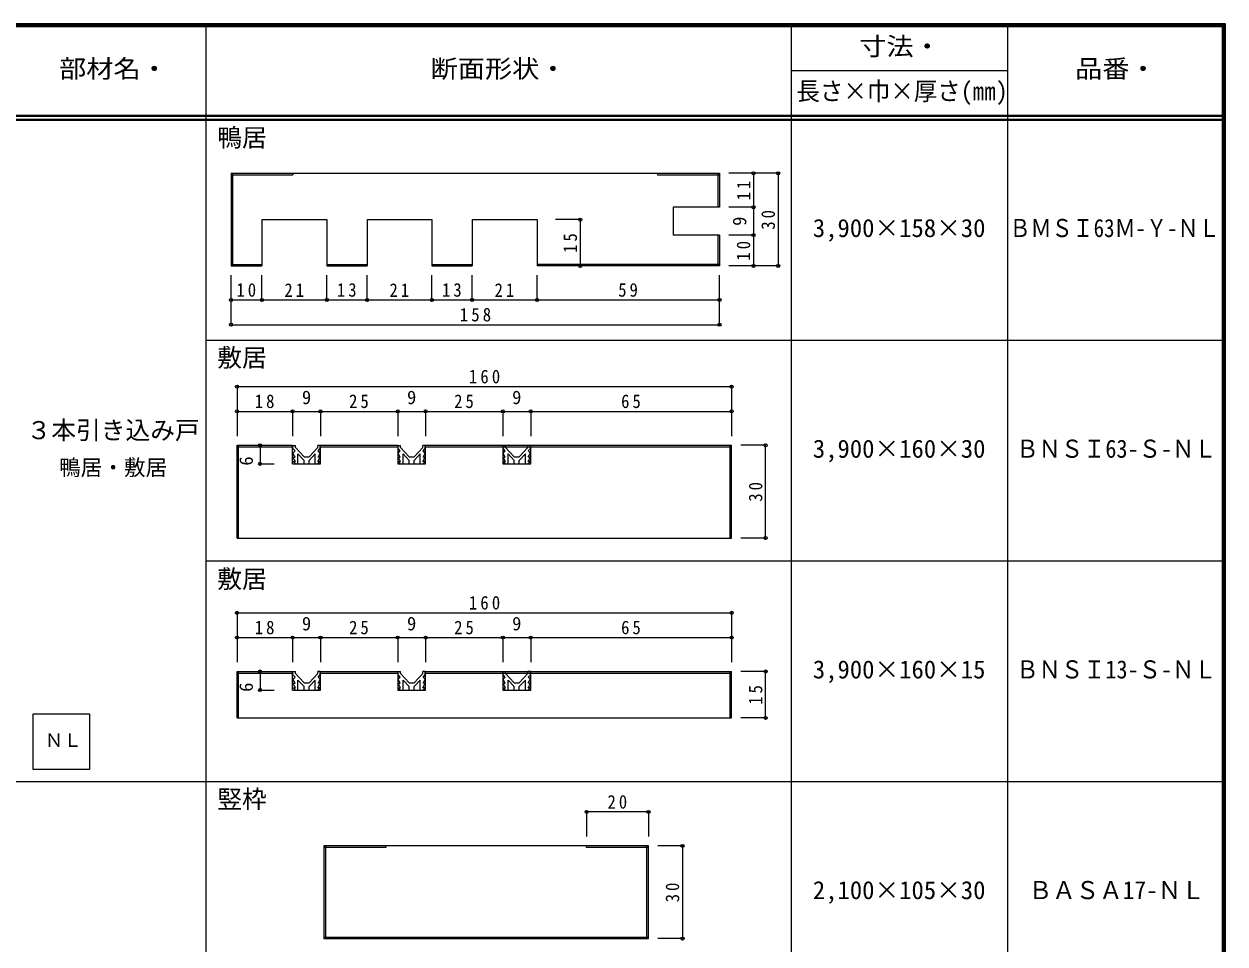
# Model space of a CAD drawing. Units: millimetres at full size, sheet at 1:2; some dimension numbers follow another scale. Extents: x -400 to 380, y -287 to 278.
# Drawn here: x -8.5 to 380, y -19.4 to 278.3 of the extents above; entities that cross this region are included whole.
import ezdxf
from ezdxf.enums import TextEntityAlignment as Align

# ---------------------------------------------------------------- set-up
doc = ezdxf.new("R2010")
doc.units = ezdxf.units.MM
doc.header["$LTSCALE"] = 2
doc.header["$PDMODE"] = 32
doc.header["$PDSIZE"] = 1
for name, color, linetype, lineweight in [('0-4', 3, 'Continuous', 25), ('0-A', 7, 'Continuous', 18), ('0-B', 7, 'Continuous', 25), ('F-1', 6, 'Continuous', 40)]:
    doc.layers.add(name, color=color, linetype=linetype, lineweight=lineweight)
doc.layers.add('F-A', color=7, linetype='Continuous')
doc.styles.add('ＭＳ ゴシック', font='')
doc.styles.get('ＭＳ ゴシック').set_extended_font_data('MS Gothic')

msp = doc.modelspace()

# ---------------------------------------------------------------- linework, layer by layer
at = {"layer": '0-4'}
for p, q in [((58.472, 230.013), (58.472, 200.013)), ((58.472, 230.013), (216.472, 230.013)), ((58.472, 229.513), (78.472, 229.513)), ((58.972, 230.013), (58.972, 200.013)), ((78.472, 230.013), (78.472, 229.513)), ((215.972, 230.013), (215.972, 219.013)), ((216.472, 230.013), (216.472, 219.013)), ((216.472, 219.013), (201.472, 219.013)), ((201.472, 219.013), (201.472, 210.013)), ((68.472, 215.013), (68.472, 200.013)), ((68.472, 215.013), (89.472, 215.013)), ((89.472, 215.013), (89.472, 200.013)), ((102.472, 215.013), (102.472, 200.013)), ((102.472, 215.013), (123.472, 215.013)), ((123.472, 215.013), (123.472, 200.013)), ((136.472, 215.013), (157.472, 215.013)), ((136.472, 215.013), (136.472, 200.013)), ((157.472, 215.013), (157.472, 200.013)), ((216.472, 210.013), (201.472, 210.013)), ((215.972, 210.013), (215.972, 200.013)), ((216.472, 210.013), (216.472, 200.013)), ((58.472, 200.513), (68.472, 200.513)), ((58.472, 200.013), (68.472, 200.013)), ((89.472, 200.513), (102.472, 200.513)), ((89.472, 200.013), (102.472, 200.013)), ((123.472, 200.513), (136.472, 200.513)), ((123.472, 200.013), (136.472, 200.013)), ((216.472, 200.513), (157.472, 200.513)), ((216.472, 200.013), (157.472, 200.013)), ((60.404, 141.976), (78.404, 141.976)), ((60.404, 111.976), (60.404, 141.976)), ((60.404, 141.476), (78.404, 141.476)), ((60.904, 111.976), (60.904, 141.976)), ((78.404, 135.976), (78.404, 141.976)), ((87.404, 135.976), (87.404, 141.976)), ((87.404, 141.976), (112.404, 141.976)), ((87.404, 141.476), (112.404, 141.476)), ((112.404, 141.976), (112.404, 135.976)), ((112.504, 141.968), (113.304, 141.968)), ((112.504, 140.919), (112.504, 141.968)), ((117.704, 138.301), (120.504, 141.297)), ((120.504, 141.297), (120.504, 141.968)), ((121.304, 141.968), (120.504, 141.968)), ((121.304, 140.919), (121.304, 141.968)), ((121.404, 141.976), (220.404, 141.976)), ((121.404, 135.976), (121.404, 141.976)), ((121.404, 141.476), (220.404, 141.476)), ((146.404, 141.976), (146.404, 135.976)), ((146.504, 141.968), (147.304, 141.968)), ((146.504, 140.919), (146.504, 141.968)), ((151.704, 138.301), (154.504, 141.297)), ((154.504, 141.297), (154.504, 141.968)), ((155.304, 141.968), (154.504, 141.968)), ((155.304, 140.919), (155.304, 141.968)), ((155.404, 135.976), (155.404, 141.976)), ((219.904, 111.976), (219.904, 141.976)), ((220.404, 111.976), (220.404, 141.976)), ((78.404, 135.976), (87.404, 135.976)), ((112.404, 135.976), (121.404, 135.976)), ((112.58, 136.752), (113.272, 136.752)), ((113.304, 135.976), (112.58, 136.752)), ((114.104, 135.976), (114.104, 139.23)), ((116.104, 137.09), (114.104, 139.23)), ((116.104, 138.301), (117.704, 138.301)), ((116.104, 135.976), (116.104, 137.09)), ((117.704, 137.09), (119.704, 139.23)), ((117.704, 135.976), (117.704, 137.09)), ((119.704, 135.976), (119.704, 139.23)), ((120.504, 135.976), (121.229, 136.752)), ((121.229, 136.752), (120.536, 136.752)), ((146.404, 135.976), (155.404, 135.976)), ((146.58, 136.752), (147.272, 136.752)), ((147.304, 135.976), (146.58, 136.752)), ((148.104, 135.976), (148.104, 139.23)), ((150.104, 137.09), (148.104, 139.23)), ((150.104, 138.301), (151.704, 138.301)), ((150.104, 135.976), (150.104, 137.09)), ((151.704, 137.09), (153.704, 139.23)), ((151.704, 135.976), (151.704, 137.09)), ((153.704, 135.976), (153.704, 139.23)), ((154.504, 135.976), (155.229, 136.752)), ((155.229, 136.752), (154.536, 136.752)), ((60.404, 111.976), (220.404, 111.976)), ((60.404, 68.762), (78.404, 68.762)), ((60.404, 53.762), (60.404, 68.762)), ((60.404, 68.262), (78.404, 68.262)), ((60.904, 53.762), (60.904, 68.762)), ((78.404, 62.762), (78.404, 68.762)), ((87.404, 68.762), (112.404, 68.762)), ((87.404, 62.762), (87.404, 68.762)), ((87.404, 68.262), (112.404, 68.262)), ((113.186, 66.975), (112.504, 67.705)), ((112.504, 66.245), (113.186, 66.975)), ((113.197, 64.961), (112.504, 66.245)), ((113.304, 68.082), (113.304, 68.754)), ((116.104, 65.086), (113.304, 68.082)), ((120.504, 68.082), (120.504, 68.754)), ((120.611, 64.961), (121.304, 66.245)), ((120.623, 66.975), (121.304, 67.705)), ((121.304, 66.245), (120.623, 66.975)), ((121.404, 62.762), (121.404, 68.762)), ((121.404, 68.762), (220.404, 68.762)), ((121.404, 68.262), (220.404, 68.262)), ((147.186, 66.975), (146.504, 67.705)), ((146.504, 66.245), (147.186, 66.975)), ((147.197, 64.961), (146.504, 66.245)), ((147.304, 68.082), (147.304, 68.754)), ((150.104, 65.086), (147.304, 68.082)), ((154.504, 68.082), (154.504, 68.754)), ((154.611, 64.961), (155.304, 66.245)), ((154.623, 66.975), (155.304, 67.705)), ((155.304, 66.245), (154.623, 66.975)), ((155.404, 62.762), (155.404, 68.762)), ((219.904, 53.762), (219.904, 68.762)), ((78.404, 62.762), (87.404, 62.762)), ((112.504, 64.961), (113.197, 64.961)), ((113.272, 63.538), (112.504, 64.961)), ((116.104, 63.876), (114.104, 66.016)), ((114.104, 62.762), (114.104, 66.016)), ((116.104, 62.762), (116.104, 63.876)), ((117.704, 63.876), (119.704, 66.016)), ((117.704, 62.762), (117.704, 63.876)), ((119.704, 62.762), (119.704, 66.016)), ((120.536, 63.538), (121.304, 64.961)), ((121.304, 64.961), (120.611, 64.961)), ((146.504, 64.961), (147.197, 64.961)), ((147.272, 63.538), (146.504, 64.961)), ((150.104, 63.876), (148.104, 66.016)), ((148.104, 62.762), (148.104, 66.016)), ((150.104, 62.762), (150.104, 63.876)), ((151.704, 63.876), (153.704, 66.016)), ((151.704, 62.762), (151.704, 63.876)), ((153.704, 62.762), (153.704, 66.016)), ((154.536, 63.538), (155.304, 64.961)), ((155.304, 64.961), (154.611, 64.961)), ((193.5, 12.333), (88.5, 12.333)), ((88.5, 12.333), (88.5, -17.667)), ((108.5, 11.833), (88.5, 11.833)), ((89, 12.333), (89, -17.667)), ((108.5, 12.333), (108.5, 11.833)), ((173.5, 11.833), (173.5, 12.333)), ((193.5, 11.833), (173.5, 11.833)), ((193, -17.667), (193, 12.333)), ((193.5, -17.667), (193.5, 12.333)), ((88.5, -17.167), (193.5, -17.167)), ((88.5, -17.667), (193.5, -17.667))]:
    msp.add_line(p, q, dxfattribs=at)
for points in [[(196.472, 230.013), (196.472, 229.513), (216.472, 229.513)], [(113.272, 136.752), (112.504, 138.175), (113.197, 138.175), (112.504, 139.46), (113.186, 140.189), (112.504, 140.919)], [(116.104, 138.301), (113.304, 141.297), (113.304, 141.968)], [(120.536, 136.752), (121.304, 138.175), (120.611, 138.175), (121.304, 139.46), (120.623, 140.189), (121.304, 140.919)], [(147.272, 136.752), (146.504, 138.175), (147.197, 138.175), (146.504, 139.46), (147.186, 140.189), (146.504, 140.919)], [(150.104, 138.301), (147.304, 141.297), (147.304, 141.968)], [(154.536, 136.752), (155.304, 138.175), (154.611, 138.175), (155.304, 139.46), (154.623, 140.189), (155.304, 140.919)], [(60.404, 53.762), (220.404, 53.762), (220.404, 68.762)], [(112.404, 68.762), (112.404, 62.762), (121.404, 62.762)], [(112.504, 67.705), (112.504, 68.754), (113.304, 68.754)], [(116.104, 65.086), (117.704, 65.086), (120.504, 68.082)], [(121.304, 67.705), (121.304, 68.754), (120.504, 68.754)], [(146.404, 68.762), (146.404, 62.762), (155.404, 62.762)], [(146.504, 67.705), (146.504, 68.754), (147.304, 68.754)], [(150.104, 65.086), (151.704, 65.086), (154.504, 68.082)], [(155.304, 67.705), (155.304, 68.754), (154.504, 68.754)], [(113.304, 62.762), (112.58, 63.538), (113.272, 63.538)], [(120.504, 62.762), (121.229, 63.538), (120.536, 63.538)], [(147.304, 62.762), (146.58, 63.538), (147.272, 63.538)], [(154.504, 62.762), (155.229, 63.538), (154.536, 63.538)]]:
    msp.add_lwpolyline(points, dxfattribs=at)
at = {"layer": '0-A'}
for p, q in [((-5.548, 37.044), (-5.548, 55.044)), ((-5.548, 55.044), (12.702, 55.044))]:
    msp.add_line(p, q, dxfattribs=at)
msp.add_lwpolyline([(12.702, 55.044), (12.702, 37.044), (-5.548, 37.044)], dxfattribs=at)
at = {"layer": '0-B', "color": 4, "lineweight": 9}
for p, q in [((235.472, 230.013), (219.472, 230.013)), ((227.472, 230.013), (227.472, 200.013)), ((235.472, 230.013), (235.472, 200.013)), ((227.472, 219.013), (219.472, 219.013)), ((171.448, 215.013), (163.472, 215.013)), ((171.448, 215.013), (171.448, 200.013)), ((227.472, 210.013), (219.472, 210.013)), ((171.448, 200.013), (163.472, 200.013)), ((235.472, 200.013), (219.472, 200.013)), ((58.472, 181.013), (58.472, 197.013)), ((68.472, 189.013), (68.472, 197.013)), ((89.472, 189.013), (89.472, 197.013)), ((102.472, 189.013), (102.472, 197.013)), ((123.472, 189.013), (123.472, 197.013)), ((136.472, 189.013), (136.472, 197.013)), ((157.472, 189.013), (157.472, 197.013)), ((216.472, 181.013), (216.472, 197.013)), ((58.472, 189.013), (216.472, 189.013)), ((58.472, 181.013), (216.472, 181.013)), ((60.404, 160.976), (60.404, 144.976)), ((60.404, 152.976), (220.404, 152.976)), ((78.404, 152.976), (78.404, 144.976)), ((87.404, 152.976), (87.404, 144.976)), ((112.404, 152.976), (112.404, 144.976)), ((121.404, 152.976), (121.404, 144.976)), ((146.404, 152.976), (146.404, 144.976)), ((155.404, 152.976), (155.404, 144.976)), ((67.87, 141.976), (67.87, 135.976)), ((67.87, 141.976), (72.404, 141.976)), ((231.404, 141.976), (223.404, 141.976)), ((231.404, 111.976), (231.404, 141.976)), ((67.87, 135.976), (72.404, 135.976)), ((231.404, 111.976), (223.404, 111.976)), ((60.404, 87.762), (60.404, 71.762)), ((60.404, 87.762), (220.404, 87.762)), ((220.404, 87.762), (220.404, 71.762)), ((60.404, 79.762), (220.404, 79.762)), ((78.404, 79.762), (78.404, 71.762)), ((87.404, 79.762), (87.404, 71.762)), ((112.404, 79.762), (112.404, 71.762)), ((121.404, 79.762), (121.404, 71.762)), ((146.404, 79.762), (146.404, 71.762)), ((155.404, 79.762), (155.404, 71.762)), ((67.87, 68.762), (72.404, 68.762)), ((67.87, 68.762), (67.87, 62.762)), ((231.404, 68.762), (223.404, 68.762)), ((231.404, 53.762), (231.404, 68.762)), ((67.87, 62.762), (72.404, 62.762)), ((231.404, 53.762), (223.404, 53.762)), ((193.5, 23.333), (173.5, 23.333)), ((173.5, 23.333), (173.5, 15.333)), ((193.5, 23.333), (193.5, 15.333)), ((204.5, 12.333), (196.5, 12.333)), ((204.5, 12.333), (204.5, -17.667)), ((204.5, -17.667), (196.5, -17.667))]:
    msp.add_line(p, q, dxfattribs=at)
at = {"layer": '0-B', "color": 3}
for p, q in [((78.504, 141.968), (79.304, 141.968)), ((78.504, 140.919), (78.504, 141.968)), ((83.704, 138.301), (86.504, 141.297)), ((86.504, 141.297), (86.504, 141.968)), ((87.304, 141.968), (86.504, 141.968)), ((87.304, 140.919), (87.304, 141.968)), ((78.58, 136.752), (79.272, 136.752)), ((79.304, 135.976), (78.58, 136.752)), ((80.104, 135.976), (80.104, 139.23)), ((82.104, 137.09), (80.104, 139.23)), ((82.104, 138.301), (83.704, 138.301)), ((82.104, 135.976), (82.104, 137.09)), ((83.704, 137.09), (85.704, 139.23)), ((83.704, 135.976), (83.704, 137.09)), ((85.704, 135.976), (85.704, 139.23)), ((86.504, 135.976), (87.229, 136.752)), ((87.229, 136.752), (86.536, 136.752)), ((79.186, 66.975), (78.504, 67.705)), ((78.504, 66.245), (79.186, 66.975)), ((79.197, 64.961), (78.504, 66.245)), ((79.304, 68.082), (79.304, 68.754)), ((82.104, 65.086), (79.304, 68.082)), ((86.504, 68.082), (86.504, 68.754)), ((86.611, 64.961), (87.304, 66.245)), ((86.623, 66.975), (87.304, 67.705)), ((87.304, 66.245), (86.623, 66.975)), ((78.504, 64.961), (79.197, 64.961)), ((79.272, 63.538), (78.504, 64.961)), ((82.104, 63.876), (80.104, 66.016)), ((80.104, 62.762), (80.104, 66.016)), ((82.104, 62.762), (82.104, 63.876)), ((83.704, 63.876), (85.704, 66.016)), ((83.704, 62.762), (83.704, 63.876)), ((85.704, 62.762), (85.704, 66.016)), ((86.536, 63.538), (87.304, 64.961)), ((87.304, 64.961), (86.611, 64.961))]:
    msp.add_line(p, q, dxfattribs=at)
at = {"layer": '0-B', "color": 4, "lineweight": 9}
msp.add_lwpolyline([(60.404, 160.976), (220.404, 160.976), (220.404, 144.976)], dxfattribs=at)
at = {"layer": '0-B', "color": 3}
for points in [[(79.272, 136.752), (78.504, 138.175), (79.197, 138.175), (78.504, 139.46), (79.186, 140.189), (78.504, 140.919)], [(82.104, 138.301), (79.304, 141.297), (79.304, 141.968)], [(86.536, 136.752), (87.304, 138.175), (86.611, 138.175), (87.304, 139.46), (86.623, 140.189), (87.304, 140.919)], [(78.504, 67.705), (78.504, 68.754), (79.304, 68.754)], [(82.104, 65.086), (83.704, 65.086), (86.504, 68.082)], [(87.304, 67.705), (87.304, 68.754), (86.504, 68.754)], [(79.304, 62.762), (78.58, 63.538), (79.272, 63.538)], [(86.504, 62.762), (87.229, 63.538), (86.536, 63.538)]]:
    msp.add_lwpolyline(points, dxfattribs=at)
at = {"layer": '0-B'}
for p in [(227.472, 230.013), (235.472, 230.013), (227.472, 219.013), (171.448, 215.013), (227.472, 210.013), (171.448, 200.013), (227.472, 200.013), (235.472, 200.013), (58.472, 189.013), (68.472, 189.013), (89.472, 189.013), (102.472, 189.013), (123.472, 189.013), (136.472, 189.013), (157.472, 189.013), (216.472, 189.013), (58.472, 181.013), (216.472, 181.013), (60.404, 160.976), (220.404, 160.976), (60.404, 152.976), (78.404, 152.976), (87.404, 152.976), (112.404, 152.976), (121.404, 152.976), (146.404, 152.976), (155.404, 152.976), (220.404, 152.976), (67.87, 141.976), (231.404, 141.976), (67.87, 135.976), (231.404, 111.976), (60.404, 87.762), (220.404, 87.762), (60.404, 79.762), (78.404, 79.762), (87.404, 79.762), (112.404, 79.762), (121.404, 79.762), (146.404, 79.762), (155.404, 79.762), (220.404, 79.762), (67.87, 68.762), (231.404, 68.762), (67.87, 62.762), (231.404, 53.762), (173.5, 23.333), (193.5, 23.333), (204.5, 12.333), (204.5, -17.667)]:
    msp.add_point(p, dxfattribs=at)
at = {"layer": 'F-1'}
for p, q in [((-400, 278), (380, 278)), ((-400, 277.667), (380, 277.667)), ((379.333, 278.333), (379.333, -280.333)), ((379.667, 278.333), (379.667, -280.333)), ((380, 248.667), (-400, 248.667)), ((380, 247.333), (-400, 247.333))]:
    msp.add_line(p, q, dxfattribs=at)
at = {"layer": 'F-1', "color": 7, "lineweight": 18}
for p, q in [((50.333, 278.333), (50.333, -252.667)), ((239.667, 278.333), (239.667, -253)), ((309.667, 278.333), (309.667, -253)), ((309.667, 263.167), (239.667, 263.167)), ((380, 175.905), (50.333, 175.905)), ((380, 104.476), (50.333, 104.476)), ((380, 33.048), (-400, 33.048))]:
    msp.add_line(p, q, dxfattribs=at)
at = {"layer": 'F-1'}
msp.add_lwpolyline([(-400, 278.333), (380, 278.333), (380, -280.333)], dxfattribs=at)

# ---------------------------------------------------------------- texts
at = {"layer": '0-A', "style": 'ＭＳ ゴシック'}
for s, height, p in [('鴨居', 5.865, (54.029, 236.897)), ('3,900×158×30', 5.865, (246.667, 207.619)), ('敷居', 5.865, (54.029, 165.66)), ('３本引き込み戸', 5.865, (-7.667, 142.191)), ('3,900×160×30', 5.865, (246.667, 136.191)), ('鴨居・敷居', 5.132, (2.833, 130.691)), ('敷居', 5.865, (54.029, 94.04)), ('3,900×160×15', 5.865, (246.667, 64.762)), ('ＮＬ', 4.399, (-1.798, 43.044)), ('竪枠', 5.865, (54.029, 22.803)), ('2,100×105×30', 5.865, (246.667, -6.667))]:
    msp.add_text(s, height=height, dxfattribs=at).set_placement(p, align=Align.BOTTOM_LEFT)
for s, width, p in [('ＢＭＳＩ63Ｍ-Ｙ-ＮＬ', 0.85, (310.3, 207.619)), ('ＢＮＳＩ63-Ｓ-ＮＬ', 0.9, (312.5, 136.191)), ('ＢＮＳＩ13-Ｓ-ＮＬ', 0.9, (312.5, 64.762)), ('ＢＡＳＡ17-ＮＬ', 0.95, (316.5, -6.667))]:
    msp.add_text(s, height=5.865, dxfattribs=dict(at, width=width)).set_placement(p, align=Align.BOTTOM_LEFT)
at = {"layer": '0-B', "style": 'ＭＳ ゴシック'}
for s, p in [('9', (226.472, 213.013)), ('6', (66.87, 135.402)), ('6', (66.87, 62.188))]:
    msp.add_text(s, height=4.399, rotation=90, dxfattribs=at).set_placement(p, align=Align.BOTTOM_LEFT)
for p in [(81.404, 153.976), (115.404, 153.976), (149.404, 153.976), (81.404, 80.762), (115.404, 80.762), (149.404, 80.762)]:
    msp.add_text('9', height=4.399, dxfattribs=at).set_placement(p, align=Align.BOTTOM_LEFT)
at = {"layer": '0-B', "char_height": 4.399, "attachment_point": 7, "rotation": 90, "style": 'ＭＳ ゴシック'}
for s, insert in [('\\T1.36;\\W0.9;11', (226.472, 221.263)), ('\\T1.36;\\W0.9;30', (234.472, 211.763)), ('\\T1.36;\\W0.9;15', (170.448, 204.263)), ('\\T1.36;\\W0.9;10', (226.472, 201.763)), ('\\T1.36;\\W0.9;30', (230.404, 123.726)), ('\\T1.36;\\W0.9;15', (230.404, 58.012)), ('\\T1.36;\\W0.9;30', (203.5, -5.917))]:
    msp.add_mtext(s, dxfattribs=dict(at, insert=insert))
at = {"layer": '0-B', "char_height": 4.399, "attachment_point": 7, "style": 'ＭＳ ゴシック'}
for s, insert in [('\\T1.36;\\W0.9;10', (60.222, 190.013)), ('\\T1.36;\\W0.9;21', (75.722, 190.013)), ('\\T1.36;\\W0.9;13', (92.722, 190.013)), ('\\T1.36;\\W0.9;21', (109.722, 190.013)), ('\\T1.36;\\W0.9;13', (126.722, 190.013)), ('\\T1.36;\\W0.9;21', (143.722, 190.013)), ('\\T1.36;\\W0.9;59', (183.722, 190.013)), ('\\T1.38;\\W0.9;158', (132.472, 182.013)), ('\\T1.38;\\W0.9;160', (135.404, 161.976)), ('\\T1.36;\\W0.9;18', (66.154, 153.976)), ('\\T1.36;\\W0.9;25', (96.654, 153.976)), ('\\T1.36;\\W0.9;25', (130.654, 153.976)), ('\\T1.36;\\W0.9;65', (184.654, 153.976)), ('\\T1.38;\\W0.9;160', (135.404, 88.762)), ('\\T1.36;\\W0.9;18', (66.154, 80.762)), ('\\T1.36;\\W0.9;25', (96.654, 80.762)), ('\\T1.36;\\W0.9;25', (130.654, 80.762)), ('\\T1.36;\\W0.9;65', (184.654, 80.762)), ('\\T1.36;\\W0.9;20', (180.25, 24.333))]:
    msp.add_mtext(s, dxfattribs=dict(at, insert=insert))
at = {"layer": 'F-1', "color": 7, "style": 'ＭＳ ゴシック', "width": 0.95}
msp.add_text('長さ×巾×厚さ(㎜)', height=5.865, dxfattribs=at).set_placement((241.367, 251.917), align=Align.BOTTOM_LEFT)
at = {"layer": 'F-A', "style": 'ＭＳ ゴシック', "width": 1.1}
for s, p in [('寸法・', (261.667, 266.417)), ('部材名・', (2.833, 259.167)), ('断面形状・', (123, 259.167)), ('品番・', (331.5, 259.167))]:
    msp.add_text(s, height=5.865, dxfattribs=at).set_placement(p, align=Align.BOTTOM_LEFT)

doc.saveas('drawing.dxf')
